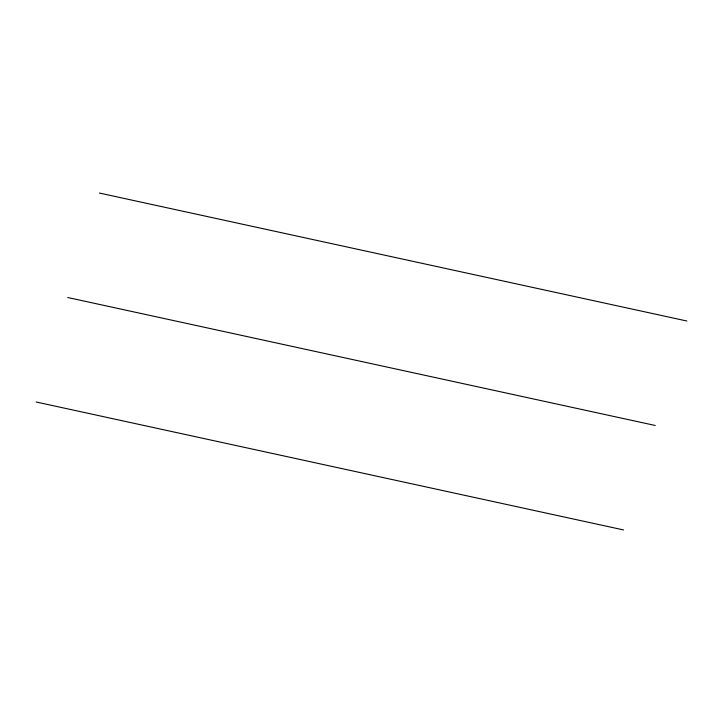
<?xml version="1.0" encoding="UTF-8"?>
<svg xmlns="http://www.w3.org/2000/svg" width="723" height="723" viewBox="0 0 723 723"><rect width="100%" height="100%" fill="white"/><g stroke="black" fill="none" stroke-linecap="round" stroke-linejoin="round"><path stroke-width="1.08" d="M99.403 193.05L686.85 321.003M67.772 297.524L655.228 425.476M36.15 401.997L623.597 529.95"/></g></svg>
